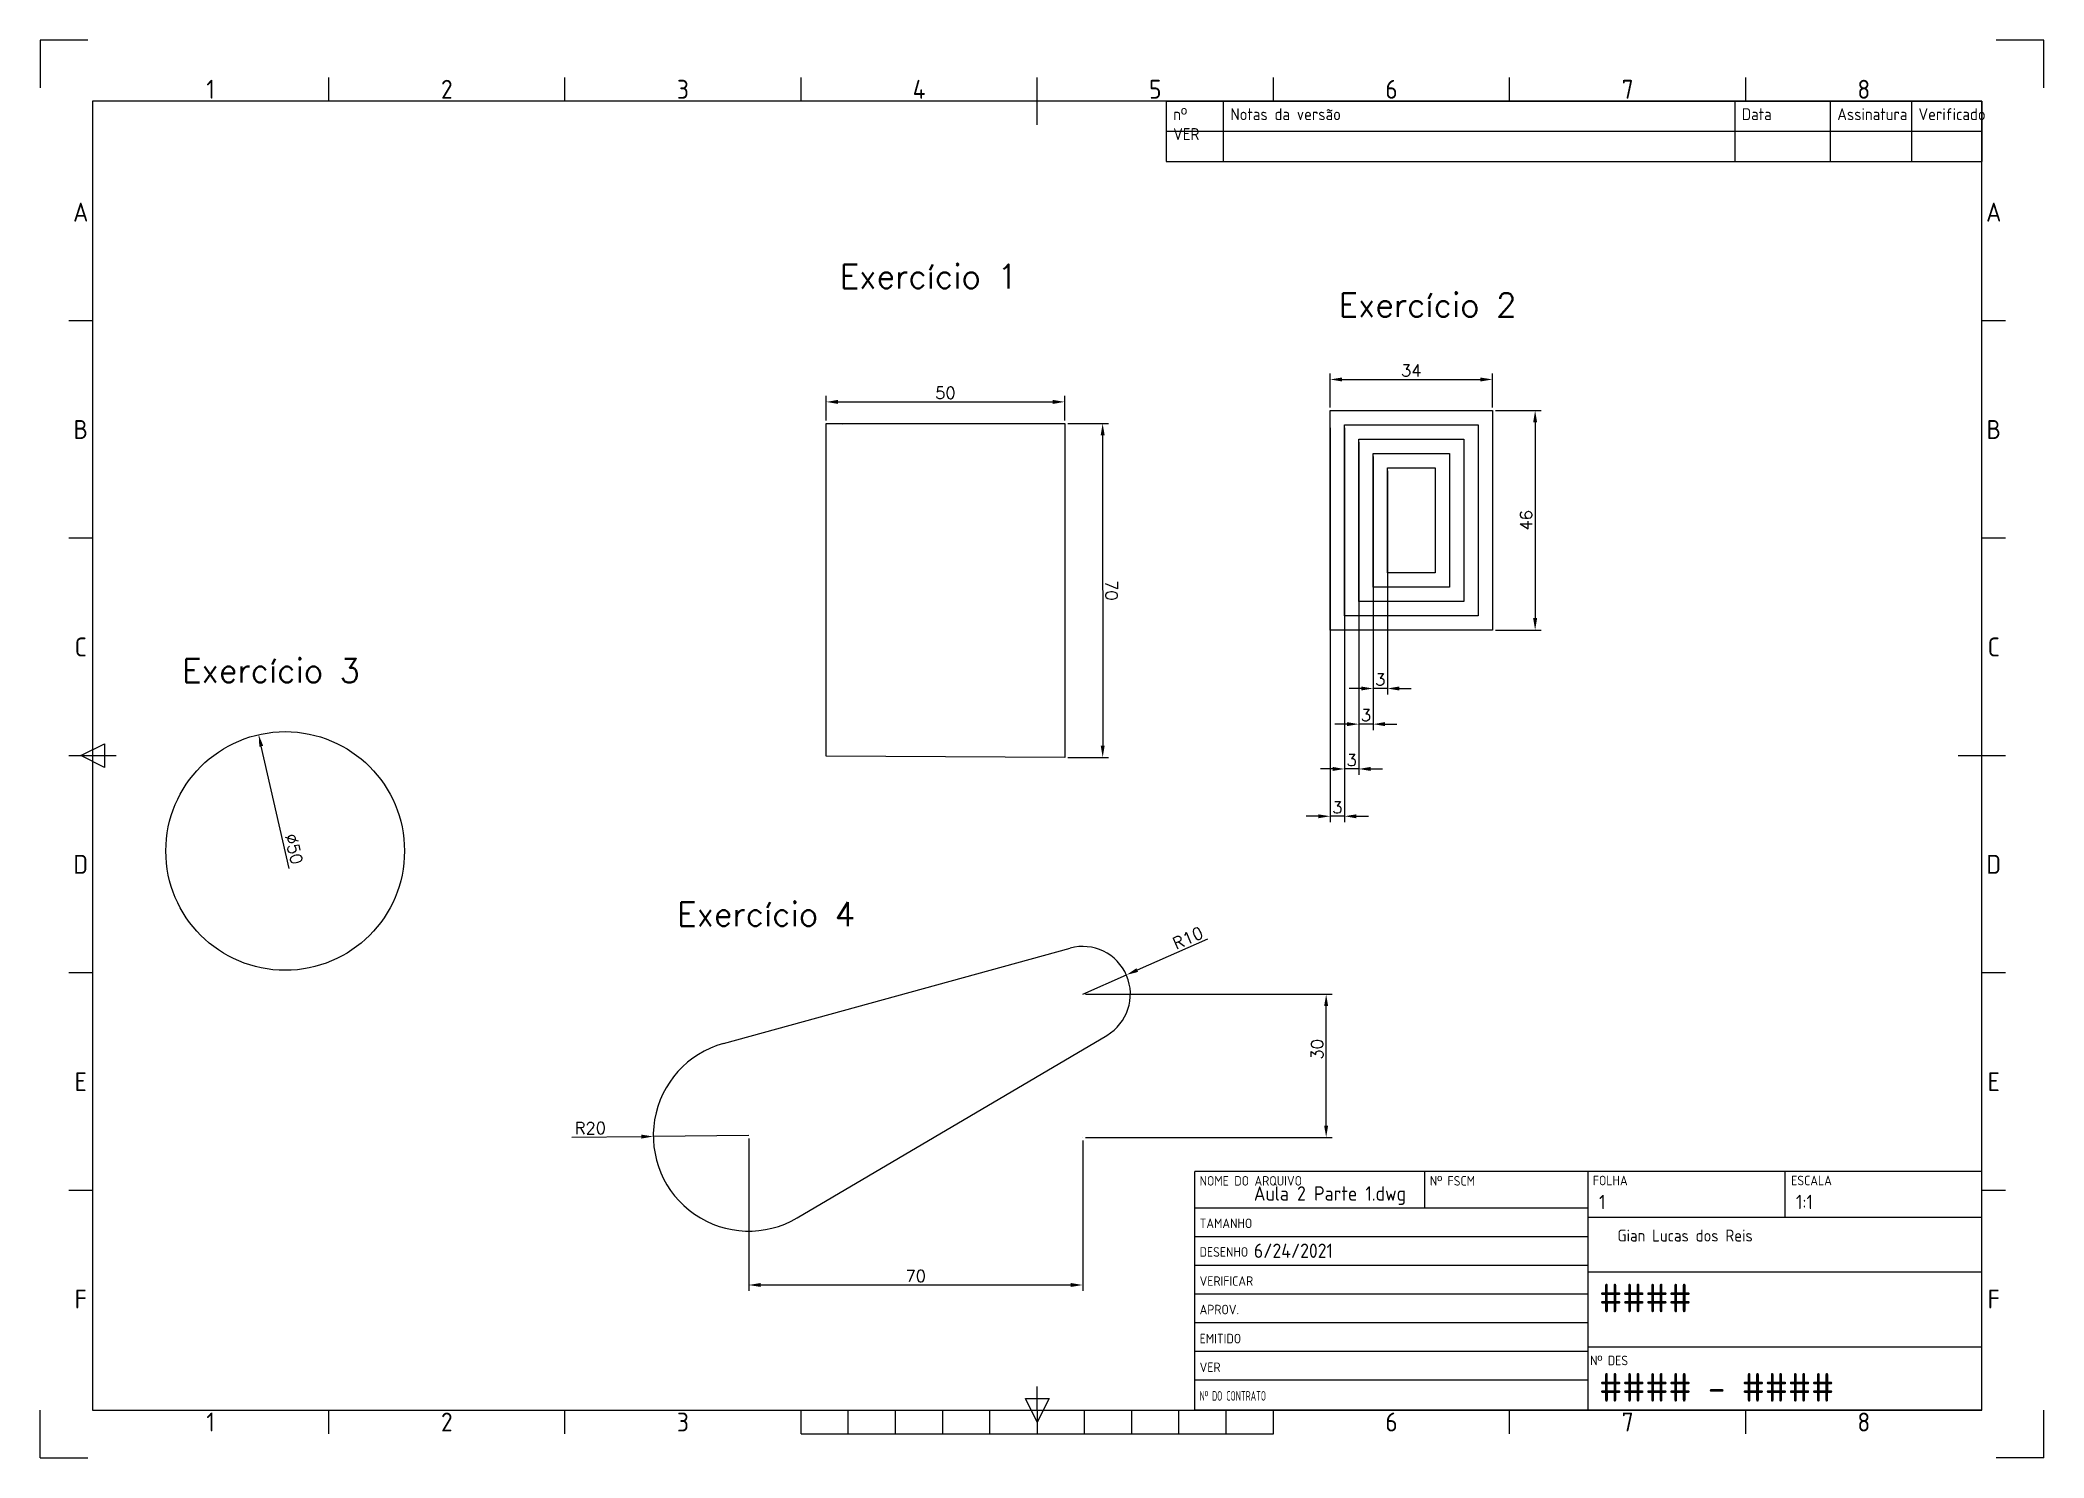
# Paper-space layout 'Bloco da legenda ISO A3' of a CAD drawing. Header units: millimetres. Extents: x 0 to 420, y 0 to 297.
import ezdxf
from ezdxf.enums import TextEntityAlignment as Align

# ---------------------------------------------------------------- set-up
doc = ezdxf.new("R2010")
doc.units = ezdxf.units.MM
doc.layers.add('Bloco da legenda', color=7, linetype='Continuous')
doc.styles.add('ACISOTS', font='isocp.shx', dxfattribs={"height": 1})
doc.styles.add('ISO Proporcional', font='isocp.shx')
doc.styles.get("Standard").update_dxf_attribs({"font": 'simplex.shx'})
doc.dimstyles.new('ISO-25', dxfattribs={"dimtxt": 2.5, "dimasz": 2.5, "dimexe": 1.25, "dimexo": 0.625, "dimtad": 1, "dimtxsty": 'Standard', "dimcen": 2.5, "dimadec": 0, "dimazin": 0, "dimtfac": 1, "dimtmove": 0, "dimatfit": 3, "dimfxl": 1, "dimarcsym": 0})

# ---------------------------------------------------------------- blocks, each defined once
blk = doc.blocks.new('*T3')
at = {"layer": 'Bloco da legenda', "color": 0, "linetype": 'ByBlock', "lineweight": -2, "transparency": 16777216}
for p, q in [((0, 0), (171, 0)), ((0, 0), (0, -12.67)), ((12, 0), (12, -12.67)), ((119.19, 0), (119.19, -12.67)), ((139.19, 0), (139.19, -12.67)), ((156.21, 0), (156.21, -12.67)), ((171, 0), (171, -12.67)), ((0, -6.33), (171, -6.33)), ((0, -12.67), (171, -12.67))]:
    blk.add_line(p, q, dxfattribs=at)
at = {"layer": 'Bloco da legenda', "color": 0, "transparency": 16777216, "char_height": 2.5, "attachment_point": 1, "style": 'ISO Proporcional'}
for s, insert, width in [('nº VER', (1.5, -1.5), 9), ('Notas da versão', (13.5, -1.5), 104.1871), ('Data', (120.69, -1.5), 17), ('Assinatura', (140.69, -1.5), 14.0204), ('Verificado', (157.71, -1.5), 11.7925)]:
    blk.add_mtext(s, dxfattribs=dict(at, insert=insert, width=width))
blk = doc.blocks.new('Bloco da legenda')
at = {"layer": 'Bloco da legenda'}
for p, q in [((0, 297), (0, 287)), ((10, 297), (0, 297)), ((420, 297), (410, 297)), ((420, 287), (420, 297)), ((60.5, 284.23), (60.5, 289.18)), ((110, 284.23), (110, 289.18)), ((159.5, 284.23), (159.5, 289.18)), ((209, 279.28), (209, 289.18)), ((258.5, 284.23), (258.5, 289.18)), ((308, 284.23), (308, 289.18)), ((357.5, 284.23), (357.5, 289.18)), ((407, 284.23), (11, 284.23)), ((11, 284.23), (11, 10)), ((407, 10), (407, 284.23)), ((11, 238.19), (6.05, 238.19)), ((411.95, 238.19), (407, 238.19)), ((11, 192.66), (6.05, 192.66)), ((411.95, 192.66), (407, 192.66)), ((6.05, 147.12), (15.95, 147.12)), ((8.52, 147.12), (13.47, 149.59)), ((13.47, 144.64), (8.52, 147.12)), ((13.47, 149.59), (13.47, 144.64)), ((402.05, 147.12), (411.95, 147.12)), ((11, 101.58), (6.05, 101.58)), ((411.95, 101.58), (407, 101.58)), ((407, 60), (242, 60)), ((242, 10), (242, 60)), ((290.14, 60), (290.14, 52.38)), ((324.5, 10), (324.5, 60)), ((365.75, 50.35), (365.75, 60)), ((407, 10), (407, 60)), ((11, 56.03), (6.05, 56.03)), ((411.95, 56.03), (407, 56.03)), ((242, 52.38), (324.5, 52.38)), ((242, 46.38), (324.5, 46.38)), ((407, 50.35), (324.5, 50.35)), ((242, 40.38), (324.5, 40.38)), ((324.5, 39.01), (407, 39.01)), ((242, 34.38), (324.5, 34.38)), ((242, 28.38), (324.5, 28.38)), ((242, 22.38), (324.5, 22.38)), ((324.5, 23.29), (407, 23.29)), ((209, 10), (209, 14.95)), ((242, 16.38), (324.5, 16.38)), ((0, 0), (0, 10)), ((11, 10), (407, 10)), ((60.5, 5.05), (60.5, 10)), ((110, 5.05), (110, 10)), ((159.5, 5.05), (159.5, 10)), ((169.4, 5.05), (169.4, 10)), ((179.3, 5.05), (179.3, 10)), ((189.2, 5.05), (189.2, 10)), ((199.1, 5.05), (199.1, 10)), ((206.53, 12.47), (211.47, 12.47)), ((209, 7.52), (206.53, 12.47)), ((211.47, 12.47), (209, 7.52)), ((209, 10), (209, 5.05)), ((218.9, 5.05), (218.9, 10)), ((228.8, 5.05), (228.8, 10)), ((238.7, 5.05), (238.7, 10)), ((407, 10), (242, 10)), ((248.6, 5.05), (248.6, 10)), ((258.5, 5.05), (258.5, 10)), ((308, 5.05), (308, 10)), ((357.5, 5.05), (357.5, 10)), ((420, 0), (420, 10)), ((159.5, 5.05), (258.5, 5.05)), ((0, 0), (10, 0)), ((420, 0), (410, 0))]:
    blk.add_line(p, q, dxfattribs=at)
blk.add_blockref('*T3', (236, 284.23))
at = {"layer": 'Bloco da legenda', "style": 'ISO Proporcional'}
for s, p in [('1', (35.75, 286.7)), ('2', (85.25, 286.7)), ('3', (134.75, 286.7)), ('4', (184.25, 286.7)), ('5', (233.75, 286.7)), ('6', (283.25, 286.7)), ('7', (332.75, 286.7)), ('8', (382.25, 286.7)), ('A', (8.52, 260.96)), ('A', (409.48, 260.96)), ('B', (8.52, 215.43)), ('B', (409.48, 215.43)), ('C', (8.52, 169.88)), ('C', (409.48, 169.88)), ('D', (8.52, 124.34)), ('D', (409.48, 124.34)), ('E', (8.52, 78.8)), ('E', (409.48, 78.8)), ('F', (8.52, 33.27)), ('F', (409.48, 33.27)), ('1', (35.75, 7.52)), ('2', (85.25, 7.52)), ('3', (134.75, 7.52)), ('6', (283.25, 7.52)), ('7', (332.75, 7.52)), ('8', (382.25, 7.52))]:
    blk.add_text(s, height=3.96, dxfattribs=at).set_placement(p, align=Align.MIDDLE)
at = {"layer": 'Bloco da legenda', "lineweight": 25, "style": 'ACISOTS'}
for s, p in [('NOME DO ARQUIVO', (243.03, 57.04)), ('Nº FSCM', (291.3, 57.04)), ('FOLHA', (325.45, 57.11)), ('ESCALA', (367.03, 57.11)), ('TAMANHO', (243.03, 48.14)), ('DESENHO', (243.03, 42.14)), ('VERIFICAR', (243.03, 36.05)), ('APROV.', (243.03, 30.08)), ('EMITIDO', (243.03, 23.99)), ('VER', (243.03, 17.99))]:
    blk.add_text(s, height=2, dxfattribs=at).set_placement(p)
at = {"layer": 'Bloco da legenda', "lineweight": 25, "style": 'ACISOTS', "width": 0.683519}
blk.add_text('Nº DO CONTRATO', height=2, dxfattribs=at).set_placement((243.03, 11.99))
at = {"layer": 'Bloco da legenda', "insert": (324.88, 21.41), "char_height": 2, "width": 8.8, "attachment_point": 1, "style": 'ACISOTS'}
blk.add_mtext('Nº DES', dxfattribs=at)
at = {"layer": 'Bloco da legenda', "lineweight": 35, "style": 'ACISOTS'}
for tag, p, height in [('NOME_DO_ARQUIVO', (254.41, 53.9), 3), ('Nº_FSCM', (293.68, 53.04), 3), ('FOLHA', (326.77, 52.11), 3), ('ESCALA', (368.02, 52.11), 3), ('TAMANHO', (254.7, 48.23), 3), ('PROJETO-ATIVIDADE', (328.79, 43.14), 3.5), ('VERIFICAR_DATA', (254.41, 41.9), 3), ('VERIFICAR_DATA', (254.7, 36.14), 3), ('VERIFICADO_POR', (277.96, 36.14), 3), ('DATA_APROVAÇÃO', (254.7, 30.17), 3), ('NOMEFOLHA', (326.77, 30.48), 6), ('APROVADO_POR', (277.96, 30.17), 3), ('DATA_EMISSÃO', (254.7, 24.08), 3), ('EMITIDO_POR', (277.96, 24.08), 3), ('DESENHO_SUBTITULO', (328.79, 25.44), 3), ('VERSÃO', (254.7, 18.08), 3), ('NÚMERODEFOLHAS-NOME', (326.77, 11.76), 6), ('Nº_DO_CONTRATO', (254.7, 12.08), 3.5)]:
    blk.add_attdef(tag, p, '', height=height, dxfattribs=at)
blk = doc.blocks.new('*D5')
at = {"color": 0, "lineweight": -2, "transparency": 16777216}
for p, q in [((164.76, 217.34), (164.76, 222.46)), ((167.26, 221.21), (212.26, 221.21)), ((214.76, 217.34), (214.76, 222.46))]:
    blk.add_line(p, q, dxfattribs=at)
at = {"color": 0, "transparency": 16777216}
for points in [[(167.26, 221.63), (167.26, 220.79), (164.76, 221.21)], [(212.26, 221.63), (212.26, 220.79), (214.76, 221.21)]]:
    blk.add_solid(points, dxfattribs=at)
at = {"layer": 'Defpoints', "color": 0, "transparency": 16777216}
for p in [(214.76, 221.21), (164.76, 216.71), (214.76, 216.71)]:
    blk.add_point(p, dxfattribs=at)
at = {"color": 0, "transparency": 16777216, "insert": (189.76, 223.09), "char_height": 2.5, "attachment_point": 5}
blk.add_mtext('50', dxfattribs=at)
blk = doc.blocks.new('*D6')
at = {"color": 0, "lineweight": -2, "transparency": 16777216}
for p, q in [((215.38, 216.71), (223.96, 216.71)), ((222.71, 214.21), (222.72, 149.21)), ((215.39, 146.71), (223.97, 146.71))]:
    blk.add_line(p, q, dxfattribs=at)
at = {"color": 0, "transparency": 16777216}
for points in [[(223.13, 214.21), (222.3, 214.21), (222.71, 216.71)], [(223.14, 149.21), (222.3, 149.21), (222.72, 146.71)]]:
    blk.add_solid(points, dxfattribs=at)
at = {"layer": 'Defpoints', "color": 0, "transparency": 16777216}
for p in [(214.76, 216.71), (214.77, 146.71), (222.72, 146.71)]:
    blk.add_point(p, dxfattribs=at)
at = {"color": 0, "transparency": 16777216, "insert": (224.59, 181.71), "char_height": 2.5, "attachment_point": 5, "rotation": 270.0067}
blk.add_mtext('70', dxfattribs=at)
blk = doc.blocks.new('*D7')
at = {"color": 0, "lineweight": -2, "transparency": 16777216}
for p, q in [((305.02, 219.41), (314.61, 219.41)), ((313.36, 216.91), (313.36, 175.91)), ((305.02, 173.41), (314.61, 173.41))]:
    blk.add_line(p, q, dxfattribs=at)
at = {"color": 0, "transparency": 16777216}
for points in [[(312.94, 216.91), (313.78, 216.91), (313.36, 219.41)], [(312.94, 175.91), (313.78, 175.91), (313.36, 173.41)]]:
    blk.add_solid(points, dxfattribs=at)
at = {"layer": 'Defpoints', "color": 0, "transparency": 16777216}
for p in [(304.4, 219.41), (304.4, 173.41), (313.36, 173.41)]:
    blk.add_point(p, dxfattribs=at)
at = {"color": 0, "transparency": 16777216, "insert": (311.49, 196.41), "char_height": 2.5, "attachment_point": 5, "rotation": 90}
blk.add_mtext('46', dxfattribs=at)
blk = doc.blocks.new('*D8')
at = {"color": 0, "lineweight": -2, "transparency": 16777216}
for p, q in [((270.4, 220.03), (270.4, 227.16)), ((304.4, 220.03), (304.4, 227.16)), ((272.9, 225.91), (301.9, 225.91))]:
    blk.add_line(p, q, dxfattribs=at)
at = {"color": 0, "transparency": 16777216}
for points in [[(272.9, 226.32), (272.9, 225.49), (270.4, 225.91)], [(301.9, 226.32), (301.9, 225.49), (304.4, 225.91)]]:
    blk.add_solid(points, dxfattribs=at)
at = {"layer": 'Defpoints', "color": 0, "transparency": 16777216}
for p in [(304.4, 225.91), (270.4, 219.41), (304.4, 219.41)]:
    blk.add_point(p, dxfattribs=at)
at = {"color": 0, "transparency": 16777216, "insert": (287.4, 227.78), "char_height": 2.5, "attachment_point": 5}
blk.add_mtext('34', dxfattribs=at)
blk = doc.blocks.new('*D14')
at = {"color": 0, "lineweight": -2, "transparency": 16777216}
for p, q in [((270.4, 215.78), (270.4, 133.16)), ((273.4, 215.78), (273.4, 133.16)), ((267.9, 134.41), (265.4, 134.41)), ((273.4, 134.41), (270.4, 134.41)), ((275.9, 134.41), (278.4, 134.41))]:
    blk.add_line(p, q, dxfattribs=at)
at = {"color": 0, "transparency": 16777216}
for points in [[(267.9, 134.82), (267.9, 133.99), (270.4, 134.41)], [(275.9, 134.82), (275.9, 133.99), (273.4, 134.41)]]:
    blk.add_solid(points, dxfattribs=at)
at = {"layer": 'Defpoints', "color": 0, "transparency": 16777216}
for p in [(270.4, 216.41), (273.4, 216.41), (270.4, 134.41)]:
    blk.add_point(p, dxfattribs=at)
at = {"color": 0, "transparency": 16777216, "insert": (271.9, 136.28), "char_height": 2.5, "attachment_point": 5}
blk.add_mtext('3', dxfattribs=at)
blk = doc.blocks.new('*D15')
at = {"color": 0, "lineweight": -2, "transparency": 16777216}
for p, q in [((273.4, 212.78), (273.4, 143.07)), ((276.4, 212.78), (276.4, 143.07)), ((270.9, 144.32), (268.4, 144.32)), ((276.4, 144.32), (273.4, 144.32)), ((278.9, 144.32), (281.4, 144.32))]:
    blk.add_line(p, q, dxfattribs=at)
at = {"color": 0, "transparency": 16777216}
for points in [[(270.9, 144.74), (270.9, 143.9), (273.4, 144.32)], [(278.9, 144.74), (278.9, 143.9), (276.4, 144.32)]]:
    blk.add_solid(points, dxfattribs=at)
at = {"layer": 'Defpoints', "color": 0, "transparency": 16777216}
for p in [(273.4, 213.41), (276.4, 213.41), (273.4, 144.32)]:
    blk.add_point(p, dxfattribs=at)
at = {"color": 0, "transparency": 16777216, "insert": (274.9, 146.2), "char_height": 2.5, "attachment_point": 5}
blk.add_mtext('3', dxfattribs=at)
blk = doc.blocks.new('*D16')
at = {"color": 0, "lineweight": -2, "transparency": 16777216}
for p, q in [((276.4, 209.78), (276.4, 152.46)), ((279.4, 209.78), (279.4, 152.46)), ((273.9, 153.71), (271.4, 153.71)), ((279.4, 153.71), (276.4, 153.71)), ((281.9, 153.71), (284.4, 153.71))]:
    blk.add_line(p, q, dxfattribs=at)
at = {"color": 0, "transparency": 16777216}
for points in [[(273.9, 154.13), (273.9, 153.29), (276.4, 153.71)], [(281.9, 154.13), (281.9, 153.29), (279.4, 153.71)]]:
    blk.add_solid(points, dxfattribs=at)
at = {"layer": 'Defpoints', "color": 0, "transparency": 16777216}
for p in [(276.4, 210.41), (279.4, 210.41), (276.4, 153.71)]:
    blk.add_point(p, dxfattribs=at)
at = {"color": 0, "transparency": 16777216, "insert": (277.9, 155.58), "char_height": 2.5, "attachment_point": 5}
blk.add_mtext('3', dxfattribs=at)
blk = doc.blocks.new('*D17')
at = {"color": 0, "lineweight": -2, "transparency": 16777216}
for p, q in [((279.4, 206.78), (279.4, 159.92)), ((282.4, 206.78), (282.4, 159.92)), ((276.9, 161.17), (274.4, 161.17)), ((282.4, 161.17), (279.4, 161.17)), ((284.9, 161.17), (287.4, 161.17))]:
    blk.add_line(p, q, dxfattribs=at)
at = {"color": 0, "transparency": 16777216}
for points in [[(276.9, 161.59), (276.9, 160.76), (279.4, 161.17)], [(284.9, 161.59), (284.9, 160.76), (282.4, 161.17)]]:
    blk.add_solid(points, dxfattribs=at)
at = {"layer": 'Defpoints', "color": 0, "transparency": 16777216}
for p in [(279.4, 207.41), (282.4, 207.41), (279.4, 161.17)]:
    blk.add_point(p, dxfattribs=at)
at = {"color": 0, "transparency": 16777216, "insert": (280.9, 163.05), "char_height": 2.5, "attachment_point": 5}
blk.add_mtext('3', dxfattribs=at)
blk = doc.blocks.new('*D26')
at = {"color": 0, "lineweight": -2, "transparency": 16777216}
blk.add_line((52.21, 123.45), (46.37, 149.07), dxfattribs=at)
at = {"color": 0, "transparency": 16777216}
blk.add_solid([(46.77, 149.17), (45.96, 148.98), (45.81, 151.51)], dxfattribs=at)
at = {"layer": 'Defpoints', "color": 0, "transparency": 16777216}
for p in [(45.81, 151.51), (56.94, 102.77)]:
    blk.add_point(p, dxfattribs=at)
at = {"color": 0, "transparency": 16777216, "insert": (53.2, 127.56), "char_height": 2.5, "attachment_point": 5, "rotation": 282.8571}
blk.add_mtext('∅50', dxfattribs=at)
blk = doc.blocks.new('*D27')
at = {"color": 0, "lineweight": -2, "transparency": 16777216}
for p, q in [((111.46, 67.17), (126.03, 67.3)), ((148.53, 67.51), (128.53, 67.33))]:
    blk.add_line(p, q, dxfattribs=at)
at = {"color": 0, "transparency": 16777216}
blk.add_solid([(126.02, 67.72), (126.03, 66.89), (128.53, 67.33)], dxfattribs=at)
at = {"layer": 'Defpoints', "color": 0, "transparency": 16777216}
for p in [(128.53, 67.33), (148.53, 67.51)]:
    blk.add_point(p, dxfattribs=at)
at = {"color": 0, "transparency": 16777216, "insert": (115.34, 69.08), "char_height": 2.5, "attachment_point": 5, "rotation": 0.5358}
blk.add_mtext('R20', dxfattribs=at)
blk = doc.blocks.new('*D28')
at = {"color": 0, "lineweight": -2, "transparency": 16777216}
for p, q in [((244.67, 108.67), (229.96, 102.18)), ((218.53, 97.13), (227.68, 101.17))]:
    blk.add_line(p, q, dxfattribs=at)
at = {"color": 0, "transparency": 16777216}
blk.add_solid([(229.79, 102.56), (230.13, 101.8), (227.68, 101.17)], dxfattribs=at)
at = {"layer": 'Defpoints', "color": 0, "transparency": 16777216}
for p in [(227.68, 101.17), (218.53, 97.13)]:
    blk.add_point(p, dxfattribs=at)
at = {"color": 0, "transparency": 16777216, "insert": (240.56, 108.91), "char_height": 2.5, "attachment_point": 5, "rotation": 23.814}
blk.add_mtext('R10', dxfattribs=at)
blk = doc.blocks.new('*D24')
at = {"color": 0, "lineweight": -2, "transparency": 16777216}
for p, q in [((219.15, 97.13), (270.81, 97.13)), ((269.56, 69.63), (269.56, 94.63)), ((219.15, 67.13), (270.81, 67.13))]:
    blk.add_line(p, q, dxfattribs=at)
at = {"color": 0, "transparency": 16777216}
for points in [[(269.14, 94.63), (269.97, 94.63), (269.56, 97.13)], [(269.14, 69.63), (269.97, 69.63), (269.56, 67.13)]]:
    blk.add_solid(points, dxfattribs=at)
at = {"layer": 'Defpoints', "color": 0, "transparency": 16777216}
for p in [(218.53, 97.13), (269.56, 97.13), (218.53, 67.13)]:
    blk.add_point(p, dxfattribs=at)
at = {"color": 0, "transparency": 16777216, "insert": (267.68, 85.59), "char_height": 2.5, "attachment_point": 5, "rotation": 90}
blk.add_mtext('30', dxfattribs=at)
blk = doc.blocks.new('*D25')
at = {"color": 0, "lineweight": -2, "transparency": 16777216}
for p, q in [((148.53, 66.89), (148.53, 34.97)), ((218.53, 66.51), (218.53, 34.97)), ((151.03, 36.22), (216.03, 36.22))]:
    blk.add_line(p, q, dxfattribs=at)
at = {"color": 0, "transparency": 16777216}
for points in [[(151.03, 36.64), (151.03, 35.81), (148.53, 36.22)], [(216.03, 36.64), (216.03, 35.81), (218.53, 36.22)]]:
    blk.add_solid(points, dxfattribs=at)
at = {"layer": 'Defpoints', "color": 0, "transparency": 16777216}
for p in [(148.53, 67.51), (218.53, 67.13), (218.53, 36.22)]:
    blk.add_point(p, dxfattribs=at)
at = {"color": 0, "transparency": 16777216, "insert": (183.53, 38.1), "char_height": 2.5, "attachment_point": 5}
blk.add_mtext('70', dxfattribs=at)

psp = doc.layouts.new('Bloco da legenda ISO A3')

# ---------------------------------------------------------------- linework, layer by layer
for p, q in [((164.76, 216.712), (214.76, 216.712)), ((164.769, 146.999), (164.76, 216.712)), ((168.239, 216.439), (168.239, 216.439)), ((214.76, 216.712), (214.768, 146.712)), ((214.768, 146.712), (164.769, 146.999)), ((143.225, 86.797), (215.875, 106.773)), ((158.677, 50.279), (223.601, 88.514)), ((218.527, 67.131), (218.527, 67.131))]:
    psp.add_line(p, q)
for points in [[(270.398, 219.41), (304.398, 219.41), (304.398, 173.41), (270.398, 173.41)], [(273.398, 216.41), (301.398, 216.41), (301.398, 176.41), (273.398, 176.41)], [(276.398, 213.41), (298.398, 213.41), (298.398, 179.41), (276.398, 179.41)], [(279.398, 210.41), (295.398, 210.41), (295.398, 182.41), (279.398, 182.41)], [(282.398, 207.41), (292.398, 207.41), (292.398, 185.41), (282.398, 185.41)]]:
    psp.add_lwpolyline(points, close=True)
psp.add_circle((51.374, 127.138), 25)
for centre, radius, start, end in [((218.527, 97.131), 10, 300.49483, 105.37463), ((148.528, 67.512), 20, 105.37463, 300.49483)]:
    psp.add_arc(centre, radius, start, end)

# ---------------------------------------------------------------- block references
ref = psp.add_blockref('Bloco da legenda', (0, 0))
ref.add_attrib('NOMEFOLHA', '####', (326.775, 30.475), dxfattribs={"layer": 'Bloco da legenda', "lineweight": 35, "height": 6, "style": 'ACISOTS'})
ref.add_attrib('NÚMERODEFOLHAS-NOME', '#### - ####', (326.775, 11.765), dxfattribs={"layer": 'Bloco da legenda', "lineweight": 35, "height": 6, "style": 'ACISOTS'})
ref.add_attrib('ESCALA', '1:1', (368.025, 52.113), dxfattribs={"layer": 'Bloco da legenda', "lineweight": 35, "height": 3, "style": 'ACISOTS'})
ref.add_attrib('FOLHA', '1', (326.775, 52.113), dxfattribs={"layer": 'Bloco da legenda', "lineweight": 35, "height": 3, "style": 'ACISOTS'})
ref.add_attrib('NOME_DO_ARQUIVO', 'Aula 2 Parte 1.dwg', (254.412, 53.895), dxfattribs={"layer": 'Bloco da legenda', "lineweight": 35, "height": 3, "style": 'ACISOTS'})
ref.add_attrib('VERIFICAR_DATA', '6/24/2021', (254.412, 41.895), dxfattribs={"layer": 'Bloco da legenda', "lineweight": 35, "height": 3, "style": 'ACISOTS'})

# ---------------------------------------------------------------- texts
at = {"char_height": 5, "attachment_point": 1}
for s, width, gutter_width, heights, insert in [('\\pxi12;Exercício 1', 117.03004, 10.067, [24.408], (107.628, 249.994)), ('\\pxi2;Exercício 2', 65.74251, 12.5, [20.151], (262.162, 243.997)), ('Exercício 3', 76.86564, 12.5, [0], (29.779, 167.421)), ('Exercício 4', 71.70505, 12.5, [0], (133.534, 116.397))]:
    psp.add_mtext_dynamic_manual_height_columns(s, width=width, gutter_width=gutter_width, heights=heights, dxfattribs=dict(at, insert=insert))
at = {"insert": (330.622, 47.829), "char_height": 2.5, "attachment_point": 1, "style": 'ISO Proporcional'}
psp.add_mtext_dynamic_manual_height_columns('Gian Lucas dos Reis', width=76.37829, gutter_width=12.5, heights=[2.509], dxfattribs=at)

# ---------------------------------------------------------------- dimensions: what is measured, and where the dimension line sits
for base, p1, p2, picture, middle in [((304.398, 225.905), (270.398, 219.41), (304.398, 219.41), '*D8', (287.398, 227.78)), ((214.76, 221.211), (164.76, 216.712), (214.76, 216.712), '*D5', (189.76, 223.086)), ((270.398, 134.407), (273.398, 216.41), (270.398, 216.41), '*D14', (271.898, 136.282)), ((273.398, 144.32), (276.398, 213.41), (273.398, 213.41), '*D15', (274.898, 146.195)), ((276.398, 153.709), (279.398, 210.41), (276.398, 210.41), '*D16', (277.898, 155.584)), ((279.398, 161.173), (282.398, 207.41), (279.398, 207.41), '*D17', (280.898, 163.048)), ((218.527, 36.223), (148.528, 67.512), (218.527, 67.131), '*D25', (183.527, 38.098))]:
    dim = psp.add_linear_dim(base=base, p1=p1, p2=p2, dimstyle='ISO-25')
    dim.commit()
    dim.dimension.update_dxf_attribs({"geometry": picture, "text_midpoint": middle})
dim = psp.add_linear_dim(base=(313.361, 173.41), p1=(304.398, 219.41), p2=(304.398, 173.41), angle=90, dimstyle='ISO-25')
dim.commit()
dim.dimension.update_dxf_attribs({"geometry": '*D7', "text_midpoint": (311.486, 196.41)})
dim = psp.add_aligned_dim(p1=(214.76, 216.712), p2=(214.768, 146.712), distance=7.953, dimstyle='ISO-25')
dim.commit()
dim.dimension.update_dxf_attribs({"geometry": '*D6', "text_midpoint": (224.591, 181.713)})
dim = psp.add_diameter_dim_2p(p1=(56.937, 102.765), p2=(45.811, 151.511), dimstyle='ISO-25')
dim.commit()
dim.dimension.update_dxf_attribs({"geometry": '*D26', "text_midpoint": (51.374, 127.138), "dimtype": 163})
for center, mpoint, picture, middle in [((218.527, 97.131), (227.675, 101.169), '*D28', (241.32, 107.191)), ((148.528, 67.512), (128.528, 67.325), '*D27', (115.358, 67.202))]:
    dim = psp.add_radius_dim(center=center, mpoint=mpoint, dimstyle='ISO-25')
    dim.commit()
    dim.dimension.update_dxf_attribs({"geometry": picture, "text_midpoint": middle, "dimtype": 164})
dim = psp.add_linear_dim(base=(269.557, 97.131), p1=(218.527, 67.131), p2=(218.527, 97.131), angle=90, dimstyle='ISO-25')
dim.commit()
dim.dimension.update_dxf_attribs({"geometry": '*D24', "text_midpoint": (269.557, 85.594), "dimtype": 160})

doc.saveas('drawing.dxf')
